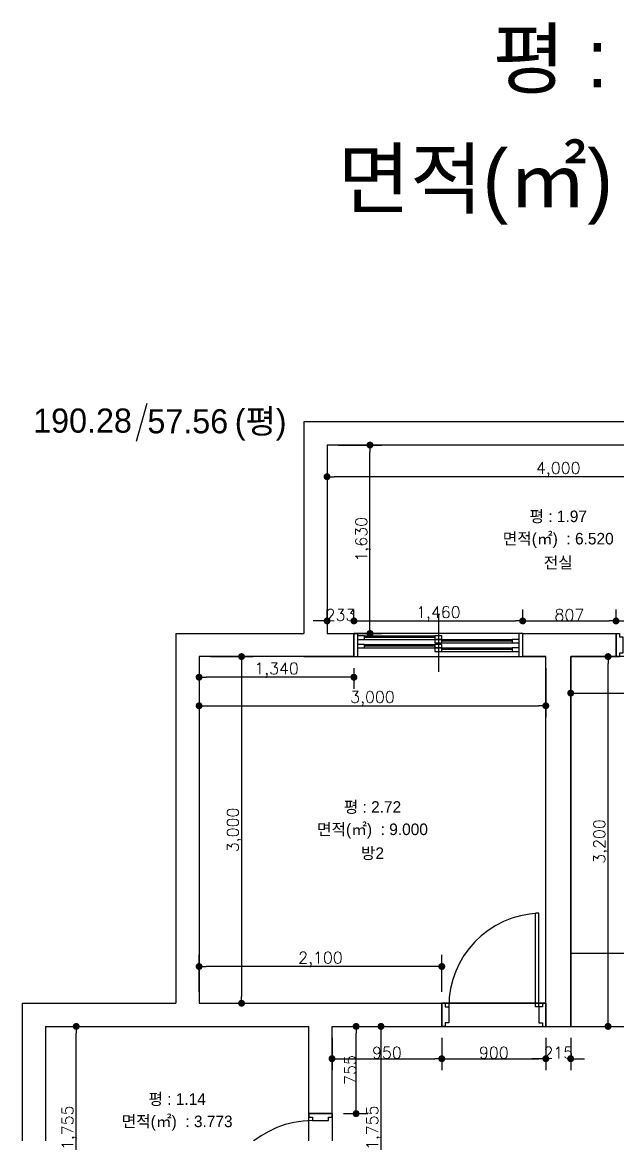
# Model space of a CAD drawing. Header units: inches. Extents: x -55157 to -7160, y -122257 to -52101.
# Drawn here: x -32201 to -27049, y -76542 to -66915 of the extents above; entities that cross this region are included whole.
import ezdxf
from ezdxf.enums import TextEntityAlignment as Align

# ---------------------------------------------------------------- set-up
doc = ezdxf.new("R2010")
doc.units = ezdxf.units.IN
doc.header["$LTSCALE"] = 50
doc.header["$MEASUREMENT"] = 0
for name, color, linetype in [('Layer 1', 7, 'Continuous'), ('win', 4, 'Continuous'), ('도면층2', 2, 'Continuous'), ('도면층4', 4, 'Continuous'), ('도면층5', 5, 'Continuous')]:
    doc.layers.add(name, color=color, linetype=linetype)
doc.styles.get("Standard").update_dxf_attribs({"font": 'txt.shx', "bigfont": 'whgtxt.shx'})
doc.styles.add('휴먼엑스포', font='Expo M.ttf')
doc.dimstyles.get("Standard").update_dxf_attribs({"dimscale": 20, "dimtxt": 5, "dimasz": 3, "dimexe": 5, "dimexo": 5, "dimgap": 0.09, "dimtad": 1, "dimdec": 0, "dimzin": 0, "dimdsep": 46, "dimlunit": 6, "dimtxsty": 'Standard', "dimblk": 'DOT', "dimcen": 0.09, "dimadec": 0, "dimazin": 0, "dimtfac": 1, "dimtdec": 0, "dimtix": 1, "dimtofl": 0, "dimtmove": 0, "dimatfit": 3, "dimfxl": 1, "dimtolj": 1, "dimtzin": 0, "dimarcsym": 0})

# ---------------------------------------------------------------- blocks, each defined once
blk = doc.blocks.new('_Dot')
at = {"color": 0, "linetype": 'ByBlock', "lineweight": -2}
blk.add_line((-0.5, 0), (-1, 0), dxfattribs=at)
at = {"color": 0, "linetype": 'ByBlock', "const_width": 0.5}
blk.add_lwpolyline([(-0.25, 0, 1), (0.25, 0, 1)], format="xyb", close=True, dxfattribs=at)
blk = doc.blocks.new('*D48')
at = {"layer": 'Defpoints', "color": 0, "transparency": 16777216}
for p in [(-29564, -70574), (-25564, -70574), (-29564, -70847.7)]:
    blk.add_point(p, dxfattribs=at)
at = {"layer": '도면층4', "color": 0, "lineweight": -2, "transparency": 16777216}
for p, q in [((-29564, -70674), (-29564, -70947.7)), ((-25564, -70674), (-25564, -70947.7)), ((-25624, -70847.7), (-29504, -70847.7))]:
    blk.add_line(p, q, dxfattribs=at)
at = {"layer": '도면층4', "color": 0, "lineweight": -2, "transparency": 16777216, "xscale": 60, "yscale": 60, "zscale": 60, "rotation": 180}
blk.add_blockref('_Dot', (-29564, -70847.7), dxfattribs=at)
at = {"layer": '도면층4', "color": 0, "lineweight": -2, "transparency": 16777216, "xscale": 60, "yscale": 60, "zscale": 60}
blk.add_blockref('_Dot', (-25564, -70847.7), dxfattribs=at)
at = {"layer": '도면층4', "color": 0, "transparency": 16777216, "insert": (-27564, -70787.4), "char_height": 100, "attachment_point": 5}
blk.add_mtext('\\A1;4,000', dxfattribs=at)
blk = doc.blocks.new('*D49')
at = {"layer": 'Defpoints', "color": 0, "transparency": 16777216}
for p in [(-29564, -70574), (-29192.6, -70574), (-29564, -72204)]:
    blk.add_point(p, dxfattribs=at)
at = {"layer": '도면층4', "color": 0, "lineweight": -2, "transparency": 16777216}
for p, q in [((-29464, -70574), (-29092.6, -70574)), ((-29192.6, -72144), (-29192.6, -70634)), ((-29464, -72204), (-29092.6, -72204))]:
    blk.add_line(p, q, dxfattribs=at)
at = {"layer": '도면층4', "color": 0, "lineweight": -2, "transparency": 16777216, "xscale": 60, "yscale": 60, "zscale": 60}
for p, rotation in [((-29192.6, -70574), 90), ((-29192.6, -72204), 270)]:
    blk.add_blockref('_Dot', p, dxfattribs=dict(at, rotation=rotation))
at = {"layer": '도면층4', "color": 0, "transparency": 16777216, "insert": (-29252.9, -71389), "char_height": 100, "attachment_point": 5, "rotation": 90}
blk.add_mtext('\\A1;1,630', dxfattribs=at)
blk = doc.blocks.new('*D51')
at = {"layer": 'Defpoints', "color": 0, "transparency": 16777216}
for p in [(-27456, -72404), (-27132.8, -72404), (-27456, -75604)]:
    blk.add_point(p, dxfattribs=at)
at = {"layer": '도면층4', "color": 0, "lineweight": -2, "transparency": 16777216}
for p, q in [((-27356, -72404), (-27032.8, -72404)), ((-27132.8, -75544), (-27132.8, -72464)), ((-27356, -75604), (-27032.8, -75604))]:
    blk.add_line(p, q, dxfattribs=at)
at = {"layer": '도면층4', "color": 0, "lineweight": -2, "transparency": 16777216, "xscale": 60, "yscale": 60, "zscale": 60}
for p, rotation in [((-27132.8, -72404), 90), ((-27132.8, -75604), 270)]:
    blk.add_blockref('_Dot', p, dxfattribs=dict(at, rotation=rotation))
at = {"layer": '도면층4', "color": 0, "transparency": 16777216, "insert": (-27193.1, -74004), "char_height": 100, "attachment_point": 5, "rotation": 90}
blk.add_mtext('\\A1;3,200', dxfattribs=at)
blk = doc.blocks.new('*D52')
at = {"layer": 'Defpoints', "color": 0, "transparency": 16777216}
for p in [(-29521.3, -75604), (-29521.3, -77359), (-29097.7, -77359)]:
    blk.add_point(p, dxfattribs=at)
at = {"layer": '도면층4', "color": 0, "lineweight": -2, "transparency": 16777216}
for p, q in [((-29421.3, -75604), (-28997.7, -75604)), ((-29097.7, -75664), (-29097.7, -77299)), ((-29421.3, -77359), (-28997.7, -77359))]:
    blk.add_line(p, q, dxfattribs=at)
at = {"layer": '도면층4', "color": 0, "lineweight": -2, "transparency": 16777216, "xscale": 60, "yscale": 60, "zscale": 60}
for p, rotation in [((-29097.7, -75604), 90), ((-29097.7, -77359), 270)]:
    blk.add_blockref('_Dot', p, dxfattribs=dict(at, rotation=rotation))
at = {"layer": '도면층4', "color": 0, "transparency": 16777216, "insert": (-29158, -76481.5), "char_height": 100, "attachment_point": 5, "rotation": 90}
blk.add_mtext('\\A1;1,755', dxfattribs=at)
blk = doc.blocks.new('*D55')
at = {"layer": 'Defpoints', "color": 0, "transparency": 16777216}
for p in [(-32001.3, -75604), (-31734.4, -75604), (-32001.3, -77359)]:
    blk.add_point(p, dxfattribs=at)
at = {"layer": '도면층4', "color": 0, "lineweight": -2, "transparency": 16777216}
for p, q in [((-31901.3, -75604), (-31634.4, -75604)), ((-31734.4, -77299), (-31734.4, -75664)), ((-31901.3, -77359), (-31634.4, -77359))]:
    blk.add_line(p, q, dxfattribs=at)
at = {"layer": '도면층4', "color": 0, "lineweight": -2, "transparency": 16777216, "xscale": 60, "yscale": 60, "zscale": 60}
for p, rotation in [((-31734.4, -75604), 90), ((-31734.4, -77359), 270)]:
    blk.add_blockref('_Dot', p, dxfattribs=dict(at, rotation=rotation))
at = {"layer": '도면층4', "color": 0, "transparency": 16777216, "insert": (-31794.7, -76481.5), "char_height": 100, "attachment_point": 5, "rotation": 90}
blk.add_mtext('\\A1;1,755', dxfattribs=at)
blk = doc.blocks.new('*D64')
at = {"layer": 'Defpoints', "color": 0, "transparency": 16777216}
for p in [(-30671.3, -72404), (-27671.3, -72404), (-27671.3, -72829.5)]:
    blk.add_point(p, dxfattribs=at)
at = {"layer": '도면층4', "color": 0, "lineweight": -2, "transparency": 16777216}
for p, q in [((-30671.3, -72504), (-30671.3, -72929.5)), ((-27671.3, -72504), (-27671.3, -72929.5)), ((-30611.3, -72829.5), (-27731.3, -72829.5))]:
    blk.add_line(p, q, dxfattribs=at)
at = {"layer": '도면층4', "color": 0, "lineweight": -2, "transparency": 16777216, "xscale": 60, "yscale": 60, "zscale": 60, "rotation": 180}
blk.add_blockref('_Dot', (-30671.3, -72829.5), dxfattribs=at)
at = {"layer": '도면층4', "color": 0, "lineweight": -2, "transparency": 16777216, "xscale": 60, "yscale": 60, "zscale": 60}
blk.add_blockref('_Dot', (-27671.3, -72829.5), dxfattribs=at)
at = {"layer": '도면층4', "color": 0, "transparency": 16777216, "insert": (-29171.3, -72769.2), "char_height": 100, "attachment_point": 5}
blk.add_mtext('\\A1;3,000', dxfattribs=at)
blk = doc.blocks.new('*D65')
at = {"layer": 'Defpoints', "color": 0, "transparency": 16777216}
for p in [(-30671.3, -72404), (-30671.3, -75404), (-30304, -75404)]:
    blk.add_point(p, dxfattribs=at)
at = {"layer": '도면층4', "color": 0, "lineweight": -2, "transparency": 16777216}
for p, q in [((-30571.3, -72404), (-30204, -72404)), ((-30304, -72464), (-30304, -75344)), ((-30571.3, -75404), (-30204, -75404))]:
    blk.add_line(p, q, dxfattribs=at)
at = {"layer": '도면층4', "color": 0, "lineweight": -2, "transparency": 16777216, "xscale": 60, "yscale": 60, "zscale": 60}
for p, rotation in [((-30304, -72404), 90), ((-30304, -75404), 270)]:
    blk.add_blockref('_Dot', p, dxfattribs=dict(at, rotation=rotation))
at = {"layer": '도면층4', "color": 0, "transparency": 16777216, "insert": (-30364.3, -73904), "char_height": 100, "attachment_point": 5, "rotation": 90}
blk.add_mtext('\\A1;3,000', dxfattribs=at)
blk = doc.blocks.new('*D66')
at = {"layer": 'Defpoints', "color": 0, "transparency": 16777216}
for p in [(-30671.3, -75085.7), (-30671.3, -75404), (-28571.3, -75404)]:
    blk.add_point(p, dxfattribs=at)
at = {"layer": '도면층4', "color": 0, "lineweight": -2, "transparency": 16777216}
for p, q in [((-30671.3, -75304), (-30671.3, -74985.7)), ((-28571.3, -75304), (-28571.3, -74985.7)), ((-28631.3, -75085.7), (-30611.3, -75085.7))]:
    blk.add_line(p, q, dxfattribs=at)
at = {"layer": '도면층4', "color": 0, "lineweight": -2, "transparency": 16777216, "xscale": 60, "yscale": 60, "zscale": 60, "rotation": 180}
blk.add_blockref('_Dot', (-30671.3, -75085.7), dxfattribs=at)
at = {"layer": '도면층4', "color": 0, "lineweight": -2, "transparency": 16777216, "xscale": 60, "yscale": 60, "zscale": 60}
blk.add_blockref('_Dot', (-28571.3, -75085.7), dxfattribs=at)
at = {"layer": '도면층4', "color": 0, "transparency": 16777216, "insert": (-29621.3, -75025.4), "char_height": 100, "attachment_point": 5}
blk.add_mtext('\\A1;2,100', dxfattribs=at)
blk = doc.blocks.new('*D68')
at = {"layer": 'Defpoints', "color": 0, "transparency": 16777216}
for p in [(-27456, -72404), (-25564, -72404), (-25564, -72720.3)]:
    blk.add_point(p, dxfattribs=at)
at = {"layer": '도면층4', "color": 0, "lineweight": -2, "transparency": 16777216}
for p, q in [((-27456, -72504), (-27456, -72820.3)), ((-25564, -72504), (-25564, -72820.3)), ((-27396, -72720.3), (-25624, -72720.3))]:
    blk.add_line(p, q, dxfattribs=at)
at = {"layer": '도면층4', "color": 0, "lineweight": -2, "transparency": 16777216, "xscale": 60, "yscale": 60, "zscale": 60, "rotation": 180}
blk.add_blockref('_Dot', (-27456, -72720.3), dxfattribs=at)
at = {"layer": '도면층4', "color": 0, "lineweight": -2, "transparency": 16777216, "xscale": 60, "yscale": 60, "zscale": 60}
blk.add_blockref('_Dot', (-25564, -72720.3), dxfattribs=at)
at = {"layer": '도면층4', "color": 0, "transparency": 16777216, "insert": (-26510, -72660), "char_height": 100, "attachment_point": 5}
blk.add_mtext('\\A1;1,892', dxfattribs=at)
blk = doc.blocks.new('*D82')
at = {"layer": 'Defpoints', "color": 0, "transparency": 16777216}
for p in [(-30671.3, -72404), (-29331.3, -72404), (-30671.3, -72582.4)]:
    blk.add_point(p, dxfattribs=at)
at = {"layer": '도면층4', "color": 0, "lineweight": -2, "transparency": 16777216}
for p, q in [((-30671.3, -72504), (-30671.3, -72682.4)), ((-29391.3, -72582.4), (-30611.3, -72582.4)), ((-29331.3, -72504), (-29331.3, -72682.4))]:
    blk.add_line(p, q, dxfattribs=at)
at = {"layer": '도면층4', "color": 0, "lineweight": -2, "transparency": 16777216, "xscale": 60, "yscale": 60, "zscale": 60, "rotation": 180}
blk.add_blockref('_Dot', (-30671.3, -72582.4), dxfattribs=at)
at = {"layer": '도면층4', "color": 0, "lineweight": -2, "transparency": 16777216, "xscale": 60, "yscale": 60, "zscale": 60}
blk.add_blockref('_Dot', (-29331.3, -72582.4), dxfattribs=at)
at = {"layer": '도면층4', "color": 0, "transparency": 16777216, "insert": (-30001.3, -72522.1), "char_height": 100, "attachment_point": 5}
blk.add_mtext('\\A1;1,340', dxfattribs=at)
blk = doc.blocks.new('*D83')
at = {"layer": 'Defpoints', "color": 0, "transparency": 16777216}
for p in [(-29331.3, -72095.3), (-29564, -72204), (-29331.3, -72204)]:
    blk.add_point(p, dxfattribs=at)
at = {"layer": '도면층4', "color": 0, "lineweight": -2, "transparency": 16777216}
for p, q in [((-29564, -72104), (-29564, -71995.3)), ((-29331.3, -72104), (-29331.3, -71995.3)), ((-29624, -72095.3), (-29684, -72095.3)), ((-29271.3, -72095.3), (-29211.3, -72095.3))]:
    blk.add_line(p, q, dxfattribs=at)
at = {"layer": '도면층4', "color": 0, "lineweight": -2, "transparency": 16777216, "xscale": 60, "yscale": 60, "zscale": 60}
blk.add_blockref('_Dot', (-29564, -72095.3), dxfattribs=at)
at = {"layer": '도면층4', "color": 0, "lineweight": -2, "transparency": 16777216, "xscale": 60, "yscale": 60, "zscale": 60, "rotation": 180}
blk.add_blockref('_Dot', (-29331.3, -72095.3), dxfattribs=at)
at = {"layer": '도면층4', "color": 0, "transparency": 16777216, "insert": (-29447.6, -72043.5), "char_height": 100, "attachment_point": 5}
blk.add_mtext('\\A1;233', dxfattribs=at)
blk = doc.blocks.new('*D84')
at = {"layer": 'Defpoints', "color": 0, "transparency": 16777216}
for p in [(-27871.3, -72095.3), (-29331.3, -72204), (-27871.3, -72204)]:
    blk.add_point(p, dxfattribs=at)
at = {"layer": '도면층4', "color": 0, "lineweight": -2, "transparency": 16777216}
for p, q in [((-29331.3, -72104), (-29331.3, -71995.3)), ((-27871.3, -72104), (-27871.3, -71995.3)), ((-29271.3, -72095.3), (-27931.3, -72095.3))]:
    blk.add_line(p, q, dxfattribs=at)
at = {"layer": '도면층4', "color": 0, "lineweight": -2, "transparency": 16777216, "xscale": 60, "yscale": 60, "zscale": 60, "rotation": 180}
blk.add_blockref('_Dot', (-29331.3, -72095.3), dxfattribs=at)
at = {"layer": '도면층4', "color": 0, "lineweight": -2, "transparency": 16777216, "xscale": 60, "yscale": 60, "zscale": 60}
blk.add_blockref('_Dot', (-27871.3, -72095.3), dxfattribs=at)
at = {"layer": '도면층4', "color": 0, "transparency": 16777216, "insert": (-28601.3, -72035), "char_height": 100, "attachment_point": 5}
blk.add_mtext('\\A1;1,460', dxfattribs=at)
blk = doc.blocks.new('*D85')
at = {"layer": 'Defpoints', "color": 0, "transparency": 16777216}
for p in [(-27064, -72095.3), (-27871.3, -72204), (-27064, -72204)]:
    blk.add_point(p, dxfattribs=at)
at = {"layer": '도면층4', "color": 0, "lineweight": -2, "transparency": 16777216}
for p, q in [((-27871.3, -72104), (-27871.3, -71995.3)), ((-27064, -72104), (-27064, -71995.3)), ((-27811.3, -72095.3), (-27124, -72095.3))]:
    blk.add_line(p, q, dxfattribs=at)
at = {"layer": '도면층4', "color": 0, "lineweight": -2, "transparency": 16777216, "xscale": 60, "yscale": 60, "zscale": 60, "rotation": 180}
blk.add_blockref('_Dot', (-27871.3, -72095.3), dxfattribs=at)
at = {"layer": '도면층4', "color": 0, "lineweight": -2, "transparency": 16777216, "xscale": 60, "yscale": 60, "zscale": 60}
blk.add_blockref('_Dot', (-27064, -72095.3), dxfattribs=at)
at = {"layer": '도면층4', "color": 0, "transparency": 16777216, "insert": (-27467.6, -72043.5), "char_height": 100, "attachment_point": 5}
blk.add_mtext('\\A1;807', dxfattribs=at)
blk = doc.blocks.new('*D86')
at = {"layer": 'Defpoints', "color": 0, "transparency": 16777216}
for p in [(-25564, -72095.3), (-27064, -72204), (-25564, -72204)]:
    blk.add_point(p, dxfattribs=at)
at = {"layer": '도면층4', "color": 0, "lineweight": -2, "transparency": 16777216}
for p, q in [((-27064, -72104), (-27064, -71995.3)), ((-25564, -72104), (-25564, -71995.3)), ((-27004, -72095.3), (-25624, -72095.3))]:
    blk.add_line(p, q, dxfattribs=at)
at = {"layer": '도면층4', "color": 0, "lineweight": -2, "transparency": 16777216, "xscale": 60, "yscale": 60, "zscale": 60, "rotation": 180}
blk.add_blockref('_Dot', (-27064, -72095.3), dxfattribs=at)
at = {"layer": '도면층4', "color": 0, "lineweight": -2, "transparency": 16777216, "xscale": 60, "yscale": 60, "zscale": 60}
blk.add_blockref('_Dot', (-25564, -72095.3), dxfattribs=at)
at = {"layer": '도면층4', "color": 0, "transparency": 16777216, "insert": (-26314, -72035), "char_height": 100, "attachment_point": 5}
blk.add_mtext('\\A1;1,500', dxfattribs=at)
blk = doc.blocks.new('*D90')
at = {"layer": 'Defpoints', "color": 0, "transparency": 16777216}
for p in [(-29521.3, -75604), (-29312.6, -75604), (-29521.3, -76359)]:
    blk.add_point(p, dxfattribs=at)
at = {"layer": '도면층4', "color": 0, "lineweight": -2, "transparency": 16777216}
for p, q in [((-29421.3, -75604), (-29212.6, -75604)), ((-29312.6, -76299), (-29312.6, -75664)), ((-29421.3, -76359), (-29212.6, -76359))]:
    blk.add_line(p, q, dxfattribs=at)
at = {"layer": '도면층4', "color": 0, "lineweight": -2, "transparency": 16777216, "xscale": 60, "yscale": 60, "zscale": 60}
for p, rotation in [((-29312.6, -75604), 90), ((-29312.6, -76359), 270)]:
    blk.add_blockref('_Dot', p, dxfattribs=dict(at, rotation=rotation))
at = {"layer": '도면층4', "color": 0, "transparency": 16777216, "insert": (-29364.4, -75981.5), "char_height": 100, "attachment_point": 5, "rotation": 90}
blk.add_mtext('\\A1;755', dxfattribs=at)
blk = doc.blocks.new('*D120')
at = {"layer": 'Defpoints', "color": 0, "transparency": 16777216}
for p in [(-29521.3, -75604), (-28571.3, -75604), (-28571.3, -75883.9)]:
    blk.add_point(p, dxfattribs=at)
at = {"layer": '도면층4', "color": 0, "lineweight": -2, "transparency": 16777216}
for p, q in [((-29521.3, -75704), (-29521.3, -75983.9)), ((-28571.3, -75704), (-28571.3, -75983.9)), ((-29461.3, -75883.9), (-28631.3, -75883.9))]:
    blk.add_line(p, q, dxfattribs=at)
at = {"layer": '도면층4', "color": 0, "lineweight": -2, "transparency": 16777216, "xscale": 60, "yscale": 60, "zscale": 60, "rotation": 180}
blk.add_blockref('_Dot', (-29521.3, -75883.9), dxfattribs=at)
at = {"layer": '도면층4', "color": 0, "lineweight": -2, "transparency": 16777216, "xscale": 60, "yscale": 60, "zscale": 60}
blk.add_blockref('_Dot', (-28571.3, -75883.9), dxfattribs=at)
at = {"layer": '도면층4', "color": 0, "transparency": 16777216, "insert": (-29046.3, -75832.1), "char_height": 100, "attachment_point": 5}
blk.add_mtext('\\A1;950', dxfattribs=at)
blk = doc.blocks.new('*D121')
at = {"layer": 'Defpoints', "color": 0, "transparency": 16777216}
for p in [(-28571.3, -75604), (-27671.3, -75604), (-27671.3, -75883.9)]:
    blk.add_point(p, dxfattribs=at)
at = {"layer": '도면층4', "color": 0, "lineweight": -2, "transparency": 16777216}
for p, q in [((-28571.3, -75704), (-28571.3, -75983.9)), ((-27671.3, -75704), (-27671.3, -75983.9)), ((-28511.3, -75883.9), (-27731.3, -75883.9))]:
    blk.add_line(p, q, dxfattribs=at)
at = {"layer": '도면층4', "color": 0, "lineweight": -2, "transparency": 16777216, "xscale": 60, "yscale": 60, "zscale": 60, "rotation": 180}
blk.add_blockref('_Dot', (-28571.3, -75883.9), dxfattribs=at)
at = {"layer": '도면층4', "color": 0, "lineweight": -2, "transparency": 16777216, "xscale": 60, "yscale": 60, "zscale": 60}
blk.add_blockref('_Dot', (-27671.3, -75883.9), dxfattribs=at)
at = {"layer": '도면층4', "color": 0, "transparency": 16777216, "insert": (-28121.3, -75832.1), "char_height": 100, "attachment_point": 5}
blk.add_mtext('\\A1;900', dxfattribs=at)
blk = doc.blocks.new('*D122')
at = {"layer": 'Defpoints', "color": 0, "transparency": 16777216}
for p in [(-27671.3, -75604), (-27456, -75604), (-27456, -75883.9)]:
    blk.add_point(p, dxfattribs=at)
at = {"layer": '도면층4', "color": 0, "lineweight": -2, "transparency": 16777216}
for p, q in [((-27671.3, -75704), (-27671.3, -75983.9)), ((-27456, -75704), (-27456, -75983.9)), ((-27731.3, -75883.9), (-27791.3, -75883.9)), ((-27396, -75883.9), (-27336, -75883.9))]:
    blk.add_line(p, q, dxfattribs=at)
at = {"layer": '도면층4', "color": 0, "lineweight": -2, "transparency": 16777216, "xscale": 60, "yscale": 60, "zscale": 60}
blk.add_blockref('_Dot', (-27671.3, -75883.9), dxfattribs=at)
at = {"layer": '도면층4', "color": 0, "lineweight": -2, "transparency": 16777216, "xscale": 60, "yscale": 60, "zscale": 60, "rotation": 180}
blk.add_blockref('_Dot', (-27456, -75883.9), dxfattribs=at)
at = {"layer": '도면층4', "color": 0, "transparency": 16777216, "insert": (-27563.6, -75832.1), "char_height": 100, "attachment_point": 5}
blk.add_mtext('\\A1;215', dxfattribs=at)

msp = doc.modelspace()

# ---------------------------------------------------------------- linework, layer by layer
at = {"layer": 'Layer 1'}
msp.add_line((-25564.002, -74974.036), (-27456.002, -74974.036), dxfattribs=at)
at = {"layer": 'win'}
msp.add_line((-31124.316, -70215.295), (-31217.021, -70542.439), dxfattribs=at)
at = {"layer": '도면층2'}
for p, q in [((-25364.002, -70374.036), (-29764.002, -70374.036)), ((-29764.002, -70374.036), (-29764.002, -72204.036)), ((-25564.002, -70574.036), (-29564.002, -70574.036)), ((-29564.002, -70574.036), (-29564.002, -72204.036)), ((-30871.283, -72204.036), (-29764.002, -72204.036)), ((-30871.283, -72204.036), (-30871.283, -75404.036)), ((-29564.002, -72204.036), (-29331.283, -72204.036)), ((-29331.283, -72404.036), (-29331.283, -72204.036)), ((-27871.283, -72204.036), (-27064.002, -72204.036)), ((-27871.283, -72404.036), (-27871.283, -72204.036)), ((-27871.283, -72404.036), (-27871.283, -72204.036)), ((-27064.002, -72404.036), (-27064.002, -72204.036)), ((-29331.283, -72404.036), (-30671.283, -72404.036)), ((-30671.283, -72404.036), (-30671.283, -75404.036)), ((-29764.002, -72404.036), (-29331.283, -72404.036)), ((-27871.283, -72404.036), (-27671.283, -72404.036)), ((-27671.283, -72404.036), (-27871.283, -72404.036)), ((-27671.283, -75604.036), (-27671.283, -72404.036)), ((-27456.002, -72404.036), (-27064.002, -72404.036)), ((-27456.002, -75604.036), (-27456.002, -72404.036)), ((-32201.283, -75404.036), (-30871.283, -75404.036)), ((-32201.283, -75404.036), (-32201.283, -82559.036)), ((-30671.283, -75404.036), (-27671.283, -75404.036)), ((-28571.283, -75404.036), (-28571.283, -75604.036)), ((-32001.283, -75604.036), (-29721.283, -75604.036)), ((-32001.283, -75604.036), (-32001.283, -77359.036)), ((-29721.283, -76359.036), (-29721.283, -75604.036)), ((-29521.283, -75604.036), (-27456.002, -75604.036)), ((-29521.283, -76359.036), (-29521.283, -75604.036)), ((-29721.283, -76359.036), (-29521.283, -76359.036))]:
    msp.add_line(p, q, dxfattribs=at)
at = {"layer": '도면층4'}
for p, q in [((-28601.283, -72034.845), (-28601.283, -72534.845)), ((-27871.283, -72204.036), (-29331.283, -72204.036)), ((-29331.283, -72204.036), (-29331.283, -72404.036)), ((-29301.283, -72204.036), (-29301.283, -72404.036)), ((-28631.283, -72239.845), (-29241.283, -72239.845)), ((-27961.283, -72269.845), (-28571.283, -72269.845)), ((-27901.283, -72404.036), (-27901.283, -72204.036)), ((-27871.283, -72404.036), (-27871.283, -72204.036)), ((-27064.002, -72404.036), (-27064.002, -72204.036)), ((-27064.002, -72204.036), (-27064.002, -72404.036)), ((-28631.283, -72313.632), (-29241.283, -72313.632)), ((-27961.283, -72343.632), (-28571.283, -72343.632)), ((-29331.283, -72404.036), (-27871.283, -72404.036)), ((-27731.283, -74624.036), (-27761.283, -74624.036)), ((-27761.283, -75434.036), (-27761.283, -74624.592)), ((-27731.283, -75434.036), (-27731.283, -74624.036)), ((-27671.283, -75404.036), (-28571.283, -75404.036)), ((-28571.283, -75404.036), (-28571.283, -75604.036)), ((-27731.283, -75434.036), (-27761.283, -75434.036)), ((-27671.283, -75604.036), (-27671.283, -75404.036)), ((-27671.283, -75404.036), (-27671.283, -75604.036)), ((-28571.283, -75604.036), (-27671.283, -75604.036)), ((-29721.283, -77259.036), (-29721.283, -76359.036)), ((-29721.283, -76359.036), (-29521.283, -76359.036)), ((-29521.283, -76359.036), (-29521.283, -77259.036))]:
    msp.add_line(p, q, dxfattribs=at)
for points in [[(-29241.283, -72254.845), (-29241.283, -72224.845), (-29301.283, -72224.845), (-29301.283, -72254.845)], [(-28571.283, -72254.845), (-28571.283, -72224.845), (-28631.283, -72224.845), (-28631.283, -72254.845)], [(-28571.283, -72284.845), (-28571.283, -72254.845), (-28631.283, -72254.845), (-28631.283, -72284.845)], [(-27901.283, -72284.845), (-27901.283, -72254.845), (-27961.283, -72254.845), (-27961.283, -72284.845)], [(-29241.283, -72328.632), (-29241.283, -72298.632), (-29301.283, -72298.632), (-29301.283, -72328.632)], [(-28571.283, -72328.632), (-28571.283, -72298.632), (-28631.283, -72298.632), (-28631.283, -72328.632)], [(-28571.283, -72358.632), (-28571.283, -72328.632), (-28631.283, -72328.632), (-28631.283, -72358.632)], [(-27901.283, -72358.632), (-27901.283, -72328.632), (-27961.283, -72328.632), (-27961.283, -72358.632)], [(-27456.002, -75604.036), (-25564.002, -75604.036), (-25564.002, -72404.036), (-27456.002, -72404.036)]]:
    msp.add_lwpolyline(points, close=True, dxfattribs=at)
for points in [[(-27064.002, -72204.036), (-27034.002, -72204.036), (-27034.002, -72234.036), (-27004.002, -72234.036), (-27004.002, -72374.036), (-27034.002, -72374.036), (-27034.002, -72404.036), (-27064.002, -72404.036), (-27064.002, -72204.036)], [(-28571.283, -75404.036), (-28541.283, -75404.036), (-28541.283, -75434.036), (-28511.283, -75434.036), (-28511.283, -75574.036), (-28541.283, -75574.036), (-28541.283, -75604.036), (-28571.283, -75604.036), (-28571.283, -75404.036)], [(-27671.283, -75404.036), (-27701.283, -75404.036), (-27701.283, -75434.036), (-27731.283, -75434.036), (-27731.283, -75574.036), (-27701.283, -75574.036), (-27701.283, -75604.036), (-27671.283, -75604.036), (-27671.283, -75404.036)], [(-29721.283, -76359.036), (-29721.283, -76389.036), (-29691.283, -76389.036), (-29691.283, -76419.036), (-29551.283, -76419.036), (-29551.283, -76389.036), (-29521.283, -76389.036), (-29521.283, -76359.036), (-29721.283, -76359.036)]]:
    msp.add_lwpolyline(points, dxfattribs=at)
at = {"layer": '도면층5'}
for p, q in [((-29241.283, -72224.845), (-28631.283, -72224.845)), ((-29241.283, -72254.845), (-28631.283, -72254.845)), ((-28571.283, -72254.845), (-27961.283, -72254.845)), ((-28571.283, -72284.845), (-27961.283, -72284.845)), ((-29241.283, -72298.632), (-28631.283, -72298.632)), ((-29241.283, -72328.632), (-28631.283, -72328.632)), ((-28571.283, -72328.632), (-27961.283, -72328.632)), ((-28571.283, -72358.632), (-27961.283, -72358.632))]:
    msp.add_line(p, q, dxfattribs=at)
for centre, start, end in [((-27701.283, -75434.036), 92.1225514, 180), ((-29691.283, -77229.036), 90, 177.8774486)]:
    msp.add_arc(centre, 810, start, end, dxfattribs=at)

# ---------------------------------------------------------------- texts
at = {"layer": 'win', "style": '휴먼엑스포'}
for s, p in [('190.28', (-32106.762, -70466.268)), ('57.56', (-31118.565, -70471.873)), ('(평)', (-30362.49, -70471.873))]:
    msp.add_text(s, height=208.8393, dxfattribs=at).set_placement(p)
at = {"layer": '도면층4', "color": 7, "style": '휴먼엑스포'}
for s, height, p in [('평 : 57.56', 500, (-26701.639, -67222.884)), ('면적(㎡)  : 190.282', 500, (-26701.639, -68295.072)), ('평 : 1.97', 100, (-27564.002, -71189.036)), ('면적(㎡)  : 6.520', 100, (-27564.002, -71389.036)), ('전실', 100, (-27564.002, -71589.036)), ('평 : 2.72', 100, (-29171.283, -73704.036)), ('면적(㎡)  : 9.000', 100, (-29171.283, -73904.036)), ('방2', 100, (-29171.283, -74104.036)), ('평 : 1.14', 100, (-30861.283, -76231.536)), ('면적(㎡)  : 3.773', 100, (-30861.283, -76431.536))]:
    msp.add_text(s, height=height, dxfattribs=at).set_placement(p, align=Align.MIDDLE)

# ---------------------------------------------------------------- dimensions: what is measured, and where the dimension line sits
at = {"layer": '도면층4'}
for base, p1, p2, angle, picture, middle in [((-29192.598, -70574.036), (-29564.002, -72204.036), (-29564.002, -70574.036), 270, '*D49', (-29252.898, -71389.036)), ((-30304.037, -75404.036), (-30671.283, -72404.036), (-30671.283, -75404.036), 270, '*D65', (-30364.337, -73904.036)), ((-27132.801, -72404.036), (-27456.002, -75604.036), (-27456.002, -72404.036), 270, '*D51', (-27193.101, -74004.036)), ((-31734.382, -75604.036), (-32001.283, -77359.036), (-32001.283, -75604.036), 270, '*D55', (-31794.682, -76481.536)), ((-29097.736, -77359.036), (-29521.283, -75604.036), (-29521.283, -77359.036), 270, '*D52', (-29158.036, -76481.536)), ((-29312.626, -75604.036), (-29521.283, -76359.036), (-29521.283, -75604.036), 90, '*D90', (-29364.426, -75981.536))]:
    dim = msp.add_linear_dim(base=base, p1=p1, p2=p2, angle=angle, dimstyle='Standard', dxfattribs=at)
    dim.commit()
    dim.dimension.update_dxf_attribs({"geometry": picture, "text_midpoint": middle})
for base, p1, p2, picture, middle in [((-29564.002, -70847.739), (-25564.002, -70574.036), (-29564.002, -70574.036), '*D48', (-27564.002, -70787.439)), ((-29331.283, -72095.265), (-29564.002, -72204.036), (-29331.283, -72204.036), '*D83', (-29447.642, -72043.465)), ((-27671.283, -72829.469), (-30671.283, -72404.036), (-27671.283, -72404.036), '*D64', (-29171.283, -72769.169)), ((-30671.283, -72582.415), (-29331.283, -72404.036), (-30671.283, -72404.036), '*D82', (-30001.283, -72522.115)), ((-25564.002, -72720.307), (-27456.002, -72404.036), (-25564.002, -72404.036), '*D68', (-26510.002, -72660.007)), ((-30671.283, -75085.689), (-28571.283, -75404.036), (-30671.283, -75404.036), '*D66', (-29621.283, -75025.389)), ((-28571.283, -75883.939), (-29521.283, -75604.036), (-28571.283, -75604.036), '*D120', (-29046.283, -75832.139))]:
    dim = msp.add_linear_dim(base=base, p1=p1, p2=p2, dimstyle='Standard', dxfattribs=at)
    dim.commit()
    dim.dimension.update_dxf_attribs({"geometry": picture, "text_midpoint": middle})
for base, p1, p2, picture, middle in [((-27871.283, -72095.265), (-29331.283, -72204.036), (-27871.283, -72204.036), '*D84', (-28601.283, -72034.965)), ((-27064.002, -72095.265), (-27871.283, -72204.036), (-27064.002, -72204.036), '*D85', (-27467.642, -72043.465)), ((-25564.002, -72095.265), (-27064.002, -72204.036), (-25564.002, -72204.036), '*D86', (-26314.002, -72034.965)), ((-27671.283, -75883.939), (-28571.283, -75604.036), (-27671.283, -75604.036), '*D121', (-28121.283, -75832.139)), ((-27456.002, -75883.939), (-27671.283, -75604.036), (-27456.002, -75604.036), '*D122', (-27563.642, -75832.139))]:
    dim = msp.add_linear_dim(base=base, p1=p1, p2=p2, dimstyle='Standard', override={"dimtmove": 1}, dxfattribs=at)
    dim.commit()
    dim.dimension.update_dxf_attribs({"geometry": picture, "text_midpoint": middle})

doc.saveas('drawing.dxf')
